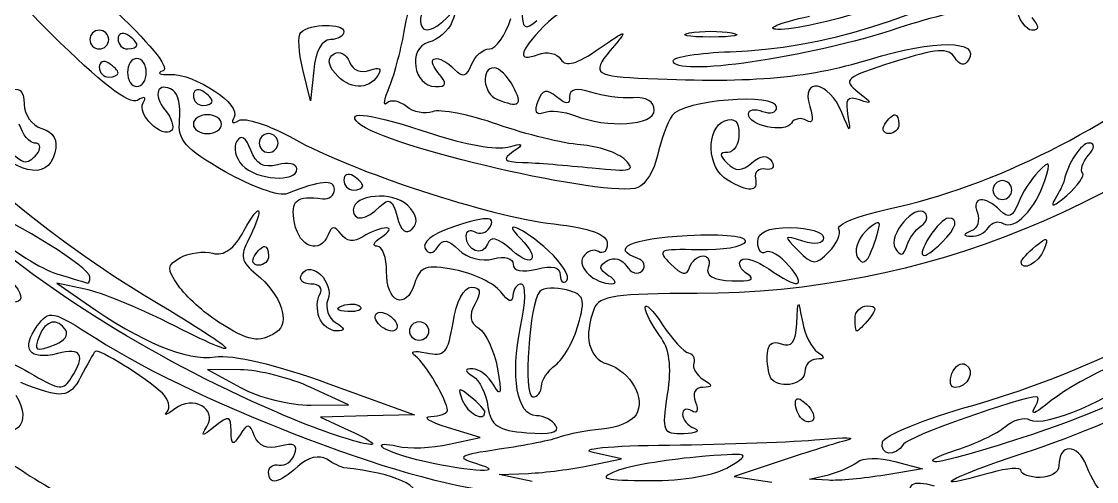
# Model space of a CAD drawing. Header units: millimetres. Extents: x 89 to 151, y 168 to 272.
# Drawn here: x 109.55 to 128.16, y 203.12 to 211.09 of the extents above; entities that cross this region are included whole.
import ezdxf

# ---------------------------------------------------------------- set-up
doc = ezdxf.new("R2010")
doc.units = ezdxf.units.MM
doc.layers.add('Layer_1', color=7, linetype='CONTINUOUS')

msp = doc.modelspace()

# ---------------------------------------------------------------- linework, layer by layer
at = {"layer": 'Layer_1', "color": 7}
for points in [[(121.11294, 210.889901)], [(111.05873, 210.77501)], [(111.54721, 210.683989)], [(111.22155, 210.195518)], [(111.71003, 210.205138)], [(114.97847, 210.190629)], [(118.06002, 209.960906)], [(112.84977, 209.707064)], [(120.50239, 209.552044)], [(113.01259, 209.309626)], [(124.4915, 209.309596)], [(113.98953, 208.983984)], [(109.8375, 208.821148)], [(114.31509, 208.534885)], [(127.91309, 208.466001)], [(115.45483, 208.241712)], [(121.76418, 208.345702)], [(126.6895, 208.169911)], [(116.23097, 207.9055)], [(124.3986, 207.570925)], [(125.12178, 207.550448)], [(126.28417, 207.521244)], [(118.6699, 207.117268)], [(125.47996, 207.262732)], [(113.58245, 207.030123)], [(126.8524, 206.928778)], [(110.73279, 206.663832)], [(115.09872, 206.164416)], [(112.96028, 205.882673)], [(114.70263, 205.963992)], [(115.69916, 205.890382)], [(123.97588, 205.944652)], [(116.26902, 205.727557)], [(110.14897, 205.500361)], [(122.53773, 204.886365)], [(125.65345, 204.993971)], [(118.54849, 204.773352)], [(113.96645, 204.320993)], [(117.57159, 204.323616)], [(123.05323, 204.207941)], [(125.7303, 203.668665)], [(121.80494, 203.381955)]]:
    msp.add_lwpolyline(points, close=True, dxfattribs=at)
for points in [[(114.60708, 210.245784), (114.55278, 209.716616), (114.41847, 210.257462)], [(120.82789, 210.408624), (120.82949, 210.408645)], [(110.65169, 206.453243), (110.16323, 206.554775), (110.65169, 206.214545)], [(119.71168, 206.686593), (119.71158, 206.686598)], [(113.33823, 205.057421), (112.76837, 205.062621), (113.33823, 204.750628)], [(114.55939, 204.443886), (115.21068, 204.449086), (114.55939, 204.750679)], [(114.87086, 204.815918), (116.35043, 204.278479), (115.53632, 204.257129), (114.72221, 204.235779), (115.21068, 204.012115)], [(120.73231, 204.632107), (120.73252, 204.632122)], [(116.94959, 203.767215), (117.49018, 203.887075), (116.9203, 204.059942)], [(119.38297, 203.400415), (119.9325, 203.515645), (119.44403, 203.625375)], [(116.5229, 203.468175), (116.52292, 203.468295)], [(122.70046, 203.481905), (121.88634, 203.211105), (122.53764, 203.108395)], [(124.66401, 203.470665), (125.14278, 203.342075), (124.49149, 203.234025)], [(118.3857, 203.122395), (117.81582, 203.242345), (118.32463, 203.263745)], [(123.51456, 203.143025), (123.18892, 203.160125), (123.51456, 203.240205)]]:
    msp.add_lwpolyline(points, dxfattribs=at)
for points in [[(103.96111, 215.68395), (105.45629, 211.668032), (108.1084, 208.490736), (111.83003, 206.256775)], [(121.81546, 210.564368), (125.06223, 210.675202), (128.56123, 212.724571), (130.45397, 215.623944)], [(124.5379, 207.835576), (128.32176, 208.662963), (132.13261, 211.730392), (133.99592, 215.44852)], [(137.92545, 213.461571), (135.77301, 209.001685), (131.80709, 205.533275), (127.02976, 203.932725)], [(113.96645, 204.320981), (109.42648, 206.303207), (106.2486, 209.213593), (104.19957, 213.265756)], [(110.06559, 210.872581), (109.07436, 211.857995), (108.80143, 212.225602), (108.87201, 212.480154)], [(126.04068, 211.998024), (125.09343, 211.518855), (123.19611, 210.934119), (122.64259, 210.950758)], [(116.18466, 210.978509), (116.23926, 211.314328), (116.34691, 211.589089), (116.42402, 211.589089)], [(119.93228, 211.426844), (119.77834, 211.675918), (119.00061, 211.432244), (118.58937, 211.006014)], [(111.06308, 211.374471), (111.75839, 210.730724), (112.12492, 210.284992), (111.9988, 210.236541)], [(116.47902, 211.263447), (116.38302, 210.896137), (116.58963, 210.83582), (116.89738, 211.141328)], [(116.89738, 211.141328), (117.06173, 211.304461), (117.08212, 211.291488), (117.00012, 211.075958)], [(118.20634, 211.284195), (118.22034, 210.957008), (118.26094, 210.929442), (118.47129, 211.104014)], [(122.64259, 210.950758), (122.40577, 210.957858), (122.65159, 211.061907), (123.18892, 211.181938)], [(126.0774, 211.285844), (125.92068, 211.309424), (125.31622, 211.169919), (124.73413, 210.975823)], [(127.03666, 210.937793), (126.93786, 210.937793), (126.81103, 211.120967), (126.75485, 211.344845)], [(114.38437, 210.898494), (114.5393, 211.053415), (115.12925, 211.063002), (115.12925, 210.910564)], [(117.00012, 211.075958), (116.94382, 210.928067), (116.76108, 210.77131), (116.59396, 210.727608)], [(117.64695, 210.61214), (117.75874, 210.61214), (117.9266, 210.850267), (118.01995, 211.141309)], [(118.58937, 211.006014), (118.15477, 210.555623), (118.11972, 210.374844), (118.49487, 210.518825)], [(127.03566, 211.156301), (127.16704, 210.997999), (127.1675, 210.937793), (127.03666, 210.937793)], [(117.89723, 197.263831), (109.5538, 198.424111), (102.52503, 203.441875), (98.857026, 210.856425)], [(111.55557, 209.721659), (111.42075, 209.638329), (110.91123, 210.031899), (110.06559, 210.872581)], [(110.89591, 210.937831), (110.80631, 210.937831), (110.73309, 210.864561), (110.73309, 210.77501)], [(111.05873, 210.77501), (111.05873, 210.86456), (110.98553, 210.937831), (110.89591, 210.937831)], [(111.38439, 210.856421), (111.29489, 210.911771), (111.22155, 210.879461), (111.22155, 210.784621)], [(111.54721, 210.68399), (111.54721, 210.72348), (111.47401, 210.80107), (111.38439, 210.856421)], [(114.41847, 210.257462), (114.34457, 210.554907), (114.32927, 210.843372), (114.38437, 210.898494)], [(115.12925, 210.910564), (115.12925, 210.835984), (115.02402, 210.774953), (114.89534, 210.774953)], [(115.91857, 209.960878), (116.01037, 210.184756), (116.13013, 210.642691), (116.18466, 210.978509)], [(119.54939, 210.619854), (120.01786, 210.945457), (120.05494, 210.952694), (119.81047, 210.670814)], [(124.73413, 210.975823), (123.17989, 210.457563), (120.82435, 210.11553), (120.82789, 210.408624)], [(121.4793, 210.819331), (121.07631, 210.819331), (120.91146, 210.851081), (121.11294, 210.889901)], [(121.11294, 210.889901), (121.31445, 210.928711), (121.64415, 210.928711), (121.84564, 210.889901)], [(121.84564, 210.889901), (122.04713, 210.851091), (121.88224, 210.819331), (121.4793, 210.819331)], [(110.73309, 210.77501), (110.73309, 210.68546), (110.80629, 210.612188), (110.89591, 210.612188)], [(110.89591, 210.612188), (110.98541, 210.612188), (111.05873, 210.685458), (111.05873, 210.77501)], [(111.22155, 210.784621), (111.22155, 210.689781), (111.29495, 210.612189), (111.38439, 210.612189)], [(111.38439, 210.612189), (111.47399, 210.612189), (111.54721, 210.644509), (111.54721, 210.683989)], [(114.89534, 210.774953), (114.75112, 210.774953), (114.64058, 210.57202), (114.60708, 210.245784)], [(116.59396, 210.727608), (116.22573, 210.631308), (116.33159, 209.96087), (116.71507, 209.96087)], [(118.8851, 210.431765), (118.9696, 210.295089), (119.15953, 210.348875), (119.54939, 210.619854)], [(119.81047, 210.670814), (119.40401, 210.20216), (119.44309, 210.148245), (120.21752, 210.109238)], [(131.77793, 210.659542), (128.92678, 207.914044), (125.14799, 206.37872), (121.24183, 206.37872)], [(124.22724, 210.432047), (125.36339, 210.777142), (126.15618, 210.771664), (125.93897, 210.420237)], [(125.70303, 210.465047), (125.59609, 210.638), (125.3972, 210.623493), (124.65125, 210.388357)], [(111.54721, 210.44937), (111.45761, 210.44937), (111.38439, 210.339467), (111.38439, 210.205138)], [(111.71003, 210.205138), (111.71003, 210.339464), (111.63683, 210.44937), (111.54721, 210.44937)], [(114.97848, 210.190622), (114.84716, 210.348854), (114.84131, 210.453421), (114.95968, 210.526585)], [(114.95968, 210.526585), (115.05428, 210.585015), (115.17373, 210.522885), (115.22529, 210.388541)], [(116.75757, 210.205102), (116.51993, 210.49144), (116.76657, 210.537905), (117.0453, 210.259282)], [(117.33952, 210.340682), (117.39682, 210.489985), (117.53515, 210.61214), (117.64695, 210.61214)], [(118.49487, 210.518825), (118.64443, 210.576215), (118.82003, 210.537035), (118.8851, 210.431765)], [(120.21752, 210.109238), (122.09835, 210.014498), (123.12457, 210.097168), (124.22724, 210.432047)], [(120.82949, 210.408645), (120.8303, 210.475815), (121.27399, 210.545884), (121.81546, 210.564368)], [(125.93897, 210.420237), (125.87157, 210.311187), (125.78834, 210.326997), (125.70303, 210.465047)], [(126.90606, 203.618855), (130.6807, 204.875221), (134.27481, 207.465182), (136.45337, 210.498768)], [(111.05873, 210.367948), (110.96913, 210.423298), (110.89591, 210.390988), (110.89591, 210.296148)], [(110.89591, 210.296148), (110.89591, 210.201308), (110.96911, 210.123718), (111.05873, 210.123718)], [(111.22155, 210.195518), (111.22155, 210.235018), (111.14835, 210.312598), (111.05873, 210.367948)], [(115.22529, 210.388541), (115.28029, 210.245365), (115.42558, 210.18516), (115.57649, 210.243069)], [(115.57649, 210.243069), (115.74691, 210.308469), (115.79415, 210.277459), (115.71623, 210.151379)], [(117.0453, 210.259282), (117.19016, 210.114433), (117.26013, 210.133792), (117.33952, 210.340682)], [(117.72868, 210.286548), (117.49855, 210.286548), (117.53677, 209.839269), (117.77508, 209.743096)], [(118.06005, 209.960906), (117.96425, 210.140008), (117.81507, 210.286548), (117.72868, 210.286548)], [(124.65125, 210.388357), (123.80512, 210.121642), (123.75526, 210.079749), (124.03002, 209.866405)], [(111.05873, 210.123718), (111.14823, 210.123718), (111.22155, 210.156038), (111.22155, 210.195518)], [(111.38439, 210.205138), (111.38439, 210.07081), (111.45759, 209.960906), (111.54721, 209.960906)], [(111.54721, 209.960906), (111.63671, 209.960906), (111.71003, 210.070809), (111.71003, 210.205138)], [(111.9988, 210.236541), (111.88478, 210.192731), (111.9381, 210.163411), (112.11715, 210.171391)], [(112.11715, 210.171391), (112.54734, 210.190561), (113.36425, 209.646087), (113.23035, 209.42944)], [(115.71623, 210.151379), (115.55653, 209.89299), (115.21018, 209.911413), (114.97847, 210.190629)], [(116.71507, 209.96087), (116.91455, 209.96087), (116.92246, 210.0064), (116.75757, 210.205102)], [(123.74719, 209.513125), (123.53203, 210.053773), (123.02667, 210.146966), (123.19555, 209.614854)], [(109.27979, 209.883321), (109.51797, 209.958911), (109.59335, 209.904561), (109.59335, 209.657199)], [(112.17341, 209.894998), (111.90794, 210.059068), (111.81264, 209.822688), (112.03583, 209.553752)], [(112.28704, 209.381297), (112.31214, 209.609704), (112.26094, 209.840869), (112.17341, 209.894998)], [(112.68695, 209.879495), (112.59735, 209.934845), (112.52413, 209.902535), (112.52413, 209.807695)], [(112.84977, 209.707064), (112.84977, 209.746564), (112.77657, 209.824144), (112.68695, 209.879495)], [(115.87327, 209.674527), (115.80637, 209.608137), (115.82687, 209.736997), (115.91857, 209.960878)], [(117.77508, 209.743096), (118.16533, 209.585631), (118.23313, 209.637458), (118.06002, 209.960906)], [(118.81176, 209.782324), (118.63722, 209.927176), (118.56353, 209.909258), (118.48427, 209.702714)], [(119.40332, 209.862274), (119.16111, 209.941994), (119.03698, 209.917214), (119.03698, 209.789124)], [(108.61647, 209.716665), (109.00283, 209.166439), (109.4808, 208.658327), (109.61205, 208.658327)], [(111.65569, 209.678769), (111.71959, 209.782217), (111.68059, 209.798933), (111.55557, 209.721659)], [(112.52413, 209.807695), (112.52413, 209.712855), (112.59733, 209.635264), (112.68695, 209.635264)], [(112.68695, 209.635264), (112.77645, 209.635264), (112.84977, 209.667584), (112.84977, 209.707064)], [(116.21133, 209.615617), (116.09233, 209.714407), (115.94016, 209.740924), (115.87327, 209.674527)], [(118.48427, 209.702714), (118.41727, 209.528007), (118.45277, 209.462724), (118.5874, 209.513204)], [(119.03698, 209.789124), (119.03698, 209.64265), (118.98198, 209.640987), (118.81176, 209.782324)], [(120.13602, 209.768064), (119.93453, 209.753554), (119.60481, 209.795944), (119.40332, 209.862274)], [(120.50236, 209.552034), (120.50236, 209.702688), (120.3637, 209.784458), (120.13602, 209.768064)], [(122.61919, 209.602008), (122.61919, 209.858164), (120.98926, 209.730333), (120.81021, 209.460127)], [(124.05572, 209.729113), (123.84055, 209.803723), (123.79779, 209.743403), (123.854, 209.444575)], [(124.03002, 209.866405), (124.2776, 209.674165), (124.282, 209.650654), (124.05572, 209.729113)], [(109.59335, 209.657199), (109.59335, 209.478095), (109.73236, 209.287434), (109.90226, 209.233509)], [(112.14434, 209.200973), (111.98885, 209.045484), (111.53722, 209.487083), (111.65569, 209.678769)], [(112.03583, 209.553752), (112.1509, 209.415096), (112.19975, 209.256346), (112.14434, 209.200973)], [(115.38179, 209.329753), (115.12935, 209.562591), (115.62212, 209.490234), (116.66535, 209.141275)], [(116.66426, 209.526747), (116.53423, 209.476837), (116.33037, 209.516747), (116.21133, 209.615617)], [(117.79149, 209.304428), (117.30158, 209.476617), (116.79433, 209.576661), (116.66426, 209.526747)], [(118.5874, 209.513204), (118.70037, 209.555554), (118.93931, 209.532224), (119.11841, 209.461364)], [(119.11841, 209.461364), (119.69604, 209.232815), (120.50239, 209.285644), (120.50239, 209.552044)], [(122.13073, 209.486298), (122.13073, 209.562598), (122.24069, 209.582838), (122.37497, 209.531308)], [(122.37497, 209.531308), (122.50929, 209.479768), (122.61919, 209.511578), (122.61919, 209.602008)], [(123.19555, 209.614854), (123.26575, 209.393775), (123.24435, 209.306542), (123.13635, 209.373279)], [(123.854, 209.444575), (123.911, 209.141596), (123.8896, 209.155376), (123.74719, 209.513125)], [(113.07484, 208.487165), (112.37719, 208.888017), (112.24887, 209.033652), (112.28704, 209.381297)], [(112.76837, 209.472448), (112.63403, 209.472448), (112.52413, 209.399178), (112.52413, 209.309626)], [(113.01259, 209.309626), (113.01259, 209.399176), (112.90263, 209.472448), (112.76837, 209.472448)], [(113.23035, 209.42944), (113.16985, 209.3316), (113.20345, 209.307663), (113.30945, 209.37315)], [(113.30945, 209.37315), (113.41075, 209.43578), (113.83785, 209.2949), (114.25848, 209.060064)], [(120.21974, 208.213946), (119.71636, 208.020779), (115.82889, 208.917373), (115.38179, 209.329753)], [(120.81021, 209.460127), (120.72571, 209.332563), (120.61145, 209.020404), (120.55636, 208.76644)], [(121.76424, 208.34571), (121.4156, 208.548771), (121.38809, 209.23976), (121.72354, 209.368476)], [(121.72354, 209.368476), (121.88967, 209.432216), (121.96778, 209.359676), (121.96778, 209.141665)], [(122.87452, 209.327539), (122.76469, 209.149903), (122.13073, 209.285239), (122.13073, 209.486298)], [(123.13635, 209.373279), (123.04345, 209.430719), (122.92557, 209.410149), (122.87452, 209.327539)], [(124.49149, 209.309596), (124.54689, 209.399146), (124.62443, 209.472418), (124.66392, 209.472418)], [(124.66392, 209.472418), (124.70342, 209.472418), (124.73572, 209.399148), (124.73572, 209.309596)], [(110.12751, 208.815484), (109.99425, 208.305919), (109.46046, 208.439479), (108.74595, 209.16116)], [(109.77667, 208.983972), (109.68787, 208.983972), (109.56871, 209.130511), (109.51186, 209.309614)], [(109.90226, 209.233509), (110.11266, 209.166739), (110.1845, 209.033413), (110.12751, 208.815484)], [(112.52413, 209.309626), (112.52413, 209.220076), (112.63408, 209.146804), (112.76837, 209.146804)], [(112.76837, 209.146804), (112.90269, 209.146804), (113.01259, 209.220074), (113.01259, 209.309626)], [(113.51787, 208.861676), (113.43477, 209.086085), (113.35197, 209.138084), (113.27522, 209.013903)], [(113.8267, 209.146804), (113.7371, 209.146804), (113.66388, 209.073534), (113.66388, 208.983984)], [(113.98953, 208.983984), (113.98953, 209.073534), (113.91633, 209.146804), (113.8267, 209.146804)], [(116.66535, 209.141275), (117.19668, 208.963546), (117.78283, 208.860243), (117.96792, 208.911712)], [(119.22598, 208.952824), (118.92691, 208.974014), (118.28139, 209.132241), (117.79149, 209.304428)], [(121.96778, 209.141665), (121.96778, 208.965372), (121.87988, 208.821133), (121.77239, 208.821133)], [(124.5633, 209.146775), (124.4684, 209.146775), (124.43615, 209.220045), (124.4915, 209.309596)], [(124.73572, 209.309596), (124.73572, 209.220046), (124.65822, 209.146775), (124.5633, 209.146775)], [(109.83757, 208.821151), (109.89297, 208.910701), (109.86547, 208.983972), (109.77667, 208.983972)], [(113.27522, 209.013903), (113.21102, 208.910167), (113.25362, 208.723629), (113.36972, 208.599365)], [(113.66388, 208.983984), (113.66388, 208.894434), (113.73708, 208.821162), (113.8267, 208.821162)], [(113.8267, 208.821162), (113.9162, 208.821162), (113.98953, 208.894432), (113.98953, 208.983984)], [(114.25848, 209.060064), (115.29539, 208.481162), (117.62741, 207.715943), (118.76061, 207.582759)], [(117.96792, 208.911712), (118.2379, 208.986792), (118.25615, 208.971482), (118.06012, 208.834302)], [(119.9979, 208.691899), (119.87246, 208.814214), (119.52505, 208.93163), (119.22598, 208.952824)], [(126.01641, 204.441485), (128.84159, 205.246498), (131.89892, 207.054768), (133.9, 209.104255)], [(128.02945, 208.984017), (127.89053, 208.984017), (127.65784, 208.633911), (127.5966, 208.332732)], [(128.01345, 208.76551), (128.12747, 208.902889), (128.13337, 208.984017), (128.02945, 208.984017)], [(109.61205, 208.658327), (109.68065, 208.658327), (109.78216, 208.731597), (109.8375, 208.821148)], [(113.97951, 208.608596), (113.73965, 208.545866), (113.60799, 208.617996), (113.51787, 208.861676)], [(118.06012, 208.834302), (117.86075, 208.694719), (117.89067, 208.660742), (118.22294, 208.649341)], [(120.55636, 208.76644), (120.50126, 208.512477), (120.34981, 208.263853), (120.21974, 208.213946)], [(121.77239, 208.821133), (121.6244, 208.821133), (121.62273, 208.775423), (121.76539, 208.632648)], [(122.19052, 208.640548), (122.35566, 208.777606), (122.45979, 208.784141), (122.53516, 208.662168)], [(127.91307, 208.466005), (127.86847, 208.510555), (127.91367, 208.64533), (128.01345, 208.76551)], [(113.36972, 208.599365), (113.61143, 208.340606), (114.31509, 208.292617), (114.31509, 208.534885)], [(114.31509, 208.534896), (114.31509, 208.623696), (114.16408, 208.65687), (113.97951, 208.608596)], [(118.22294, 208.649341), (118.44682, 208.641641), (118.98911, 208.598051), (119.42802, 208.552441)], [(119.42802, 208.552441), (120.10452, 208.482141), (120.19131, 208.503381), (119.9979, 208.691899)], [(121.76539, 208.632648), (121.90816, 208.489882), (122.01128, 208.4918), (122.19052, 208.640548)], [(122.53516, 208.662168), (122.59456, 208.566038), (122.54566, 208.507539), (122.42756, 208.53215)], [(127.25941, 208.3327), (127.3678, 208.674307), (127.35381, 208.694215), (127.14972, 208.487927)], [(114.15248, 208.107517), (114.01815, 208.052957), (113.53322, 208.223797), (113.07484, 208.487165)], [(115.29201, 208.414142), (115.20241, 208.469492), (115.12919, 208.437182), (115.12919, 208.342342)], [(115.45483, 208.241711), (115.45483, 208.281211), (115.38163, 208.358791), (115.29201, 208.414142)], [(122.42756, 208.53215), (122.30895, 208.55675), (122.23026, 208.48531), (122.25265, 208.373362)], [(127.14972, 208.487927), (127.021, 208.357779), (126.86234, 208.110816), (126.79726, 207.939126)], [(127.63945, 208.073929), (127.83449, 208.245021), (127.95763, 208.421453), (127.91309, 208.466001)], [(114.96658, 208.181627), (114.96658, 208.359405), (114.7166, 208.336649), (114.15248, 208.107517)], [(115.12919, 208.342342), (115.12919, 208.247502), (115.20239, 208.169912), (115.29201, 208.169912)], [(115.29201, 208.169912), (115.38151, 208.169912), (115.45483, 208.202232), (115.45483, 208.241712)], [(122.25265, 208.373362), (122.30135, 208.129772), (122.14964, 208.12118), (121.76418, 208.345702)], [(126.52668, 208.332732), (126.43718, 208.332732), (126.36386, 208.259462), (126.36386, 208.169911)], [(126.6895, 208.169911), (126.6895, 208.259461), (126.6163, 208.332732), (126.52668, 208.332732)], [(126.53922, 207.592279), (126.74025, 207.468035), (127.10351, 207.841504), (127.25941, 208.3327)], [(127.5966, 208.332732), (127.5876, 208.287962), (127.5137, 208.141417), (127.43243, 208.007089)], [(114.27545, 207.5999), (114.20075, 207.990518), (114.30335, 208.07879), (114.76306, 208.019107)], [(114.76306, 208.019107), (114.87499, 208.004567), (114.96658, 208.077707), (114.96658, 208.181627)], [(116.23097, 207.905506), (115.98189, 208.154586), (115.29205, 208.095617), (115.29205, 207.825246)], [(115.75328, 207.882126), (115.91236, 208.041203), (115.97431, 208.005189), (116.05188, 207.708545)], [(126.48886, 207.817008), (126.22462, 208.081256), (125.98513, 208.05483), (126.09315, 207.773338)], [(126.36386, 208.169911), (126.36386, 208.080361), (126.43706, 208.007089), (126.52668, 208.007089)], [(126.52668, 208.007089), (126.61628, 208.007089), (126.6895, 208.080359), (126.6895, 208.169911)], [(127.43243, 208.007089), (127.34343, 207.85986), (127.42543, 207.886414), (127.63945, 208.073929)], [(110.7328, 206.663827), (110.73241, 206.827659), (109.47085, 207.615739), (108.86065, 207.833332)], [(113.39984, 207.462379), (113.5379, 207.717174), (113.6538, 207.865874), (113.65739, 207.792823)], [(115.29205, 207.825246), (115.29205, 207.619724), (115.51885, 207.647696), (115.75328, 207.882126)], [(116.31287, 207.497359), (116.42178, 207.606304), (116.39457, 207.741856), (116.23097, 207.9055)], [(123.69346, 207.492672), (123.64606, 207.569352), (124.02607, 207.723659), (124.5379, 207.835576)], [(125.18653, 207.773355), (125.01296, 207.946918), (124.53834, 207.380605), (124.67374, 207.161513)], [(126.79726, 207.939126), (126.70696, 207.701203), (126.63372, 207.672161), (126.48886, 207.817008)], [(113.65739, 207.792823), (113.66139, 207.719783), (113.58089, 207.504873), (113.47942, 207.31527)], [(116.05188, 207.708545), (116.11718, 207.458564), (116.20394, 207.388421), (116.31287, 207.497359)], [(117.65136, 207.515917), (117.78303, 207.72897), (117.58316, 207.725233), (116.94479, 207.502717)], [(118.66989, 207.117238), (118.24045, 207.515447), (117.81561, 207.697876), (118.19031, 207.323178)], [(124.3986, 207.570925), (124.4056, 207.644485), (124.29547, 207.590095), (124.15542, 207.450053)], [(125.12173, 207.550445), (125.21763, 207.612745), (125.24678, 207.713049), (125.18653, 207.773355)], [(125.58891, 207.681414), (125.52091, 207.681414), (125.37375, 207.534874), (125.26189, 207.355772)], [(125.48, 207.262731), (125.73667, 207.519394), (125.77882, 207.681414), (125.58891, 207.681414)], [(126.09315, 207.773338), (126.14245, 207.644791), (126.09615, 207.504041), (125.98845, 207.46055)], [(126.28412, 207.521249), (126.34042, 207.612259), (126.45517, 207.644221), (126.53922, 207.592279)], [(112.8596, 207.074741), (113.05477, 207.023701), (113.23042, 207.149741), (113.39984, 207.462379)], [(114.85921, 207.396373), (114.71768, 207.047549), (114.357, 207.173295), (114.27545, 207.5999)], [(115.08061, 207.405073), (114.97367, 207.555254), (114.92284, 207.55328), (114.85921, 207.396373)], [(115.8621, 207.513616), (115.7725, 207.513616), (115.59131, 207.445336), (115.45935, 207.361883)], [(115.7807, 207.355782), (115.91504, 207.442592), (115.95167, 207.513616), (115.8621, 207.513616)], [(116.94479, 207.502717), (116.66288, 207.404437), (116.47794, 207.250079), (116.53379, 207.15969)], [(117.24594, 207.374967), (117.24594, 207.464517), (117.31414, 207.495629), (117.39752, 207.444117)], [(117.39752, 207.444117), (117.48082, 207.392587), (117.59511, 207.424907), (117.65136, 207.515917)], [(118.76061, 207.582759), (119.40277, 207.507289), (119.68836, 207.402479), (119.68836, 207.242296)], [(122.29346, 207.264718), (122.29346, 207.446274), (122.45574, 207.518559), (122.86333, 207.518559)], [(122.86333, 207.518559), (123.17676, 207.518559), (123.43321, 207.440359), (123.43321, 207.344767)], [(123.52501, 207.098638), (123.66505, 207.238675), (123.74085, 207.41599), (123.69346, 207.492672)], [(124.26386, 207.122343), (124.33166, 207.295503), (124.39231, 207.497364), (124.3986, 207.570925)], [(124.87136, 207.200973), (124.91326, 207.330885), (125.02586, 207.488153), (125.12178, 207.550448)], [(125.98845, 207.46055), (125.83859, 207.39959), (125.83849, 207.37853), (125.98799, 207.36862)], [(125.98799, 207.36862), (126.09466, 207.36152), (126.22794, 207.43022), (126.28417, 207.521244)], [(109.02347, 207.436333), (109.38168, 207.122183), (109.89457, 206.798986), (110.16323, 206.718116)], [(113.47942, 207.31527), (113.32742, 207.031269), (113.35031, 206.925585), (113.60945, 206.715395)], [(115.45935, 207.361883), (115.30144, 207.262023), (115.17196, 207.276793), (115.08061, 207.405073)], [(115.7056, 207.195453), (115.6126, 207.196753), (115.6463, 207.268973), (115.7807, 207.355782)], [(116.75418, 207.18759), (116.84198, 207.329708), (116.93727, 207.315534), (117.11957, 207.13323)], [(117.61531, 207.232618), (117.53601, 207.006096), (117.24594, 207.117913), (117.24594, 207.374967)], [(118.03626, 207.12698), (117.78361, 207.351245), (117.66702, 207.380502), (117.61531, 207.232618)], [(118.19031, 207.323178), (118.53487, 206.97861), (118.39874, 206.805225), (118.03626, 207.12698)], [(120.21748, 206.984546), (119.72568, 207.160186), (120.09519, 207.332141), (121.07266, 207.382551)], [(121.07266, 207.382551), (121.73025, 207.416471), (122.11019, 207.375451), (122.07543, 207.274328)], [(122.07543, 207.274328), (122.04473, 207.184778), (121.68181, 207.120925), (121.2691, 207.132436)], [(123.07445, 207.284847), (122.73653, 207.392099), (122.73179, 207.382617), (122.99305, 207.121368)], [(123.43321, 207.344767), (123.43321, 207.239719), (123.29129, 207.216022), (123.07445, 207.284847)], [(124.15542, 207.450053), (124.01539, 207.310015), (123.95476, 207.108154), (124.0207, 207.001471)], [(125.26189, 207.355772), (125.02542, 206.977111), (125.1438, 206.926591), (125.47996, 207.262732)], [(127.10036, 207.196037), (127.30769, 207.368104), (127.33151, 207.358031), (127.24576, 207.134567)], [(112.3005, 206.999311), (112.44895, 207.082391), (112.70055, 207.116339), (112.8596, 207.074741)], [(113.58247, 207.030123), (113.63787, 207.119673), (113.71541, 207.192944), (113.75489, 207.192944)], [(113.75489, 207.192944), (113.79439, 207.192944), (113.82669, 207.119674), (113.82669, 207.030123)], [(115.86842, 206.761096), (115.87242, 206.998622), (115.79862, 207.194082), (115.7056, 207.195453)], [(116.53379, 207.15969), (116.59909, 207.053973), (116.67775, 207.06393), (116.75418, 207.18759)], [(117.11957, 207.13323), (117.2625, 206.990301), (117.51202, 206.924781), (117.71311, 206.977369)], [(118.98845, 206.601667), (119.05125, 206.664517), (118.90805, 206.896539), (118.6699, 207.117268)], [(119.53679, 207.104547), (119.45349, 207.156077), (119.33414, 207.115567), (119.2717, 207.014547)], [(119.68836, 207.242296), (119.68836, 207.115007), (119.62016, 207.053026), (119.53679, 207.104547)], [(121.2691, 207.132436), (120.57744, 207.151726), (120.53934, 207.132721), (120.78241, 206.889658)], [(122.42724, 207.093556), (122.35364, 207.048076), (122.29346, 207.125116), (122.29346, 207.264718)], [(122.8327, 206.858934), (122.68327, 207.033449), (122.50081, 207.13903), (122.42724, 207.093556)], [(122.99305, 207.121368), (123.24461, 206.869815), (123.29408, 206.867701), (123.52501, 207.098638)], [(124.0207, 207.001471), (124.1038, 206.867161), (124.17849, 206.904341), (124.26386, 207.122343)], [(124.67374, 207.161513), (124.76424, 207.015089), (124.81479, 207.025182), (124.87136, 207.200973)], [(126.8524, 206.928775), (126.8524, 206.962585), (126.96393, 207.082853), (127.10036, 207.196037)], [(127.24576, 207.134567), (127.15826, 206.906334), (126.8524, 206.746365), (126.8524, 206.928778)], [(112.2657, 206.512531), (112.0577, 206.809489), (112.06171, 206.8657), (112.3005, 206.999311)], [(113.65425, 206.867302), (113.55935, 206.867302), (113.5271, 206.940572), (113.58245, 207.030123)], [(113.82669, 207.030123), (113.82669, 206.940573), (113.74909, 206.867302), (113.65425, 206.867302)], [(114.40144, 206.712391), (114.56104, 206.970648), (114.9673, 206.570596), (114.85161, 206.269095)], [(117.71311, 206.977369), (117.91675, 207.030629), (118.06005, 206.991729), (118.06005, 206.883189)], [(119.2717, 207.014547), (119.15847, 206.831237), (119.46137, 206.546618), (119.76978, 206.546618)], [(119.71158, 206.686598), (119.54165, 206.79427), (119.53646, 206.85487), (119.68918, 206.949196)], [(119.68918, 206.949196), (119.79953, 207.017396), (119.94784, 206.974336), (120.02335, 206.852156)], [(120.29008, 206.772166), (120.36208, 206.848986), (120.32948, 206.944567), (120.21748, 206.984546)], [(121.11347, 206.828028), (121.15047, 206.939164), (121.25583, 207.0301), (121.3475, 207.0301)], [(121.3475, 207.0301), (121.4392, 207.0301), (121.47858, 206.93737), (121.4351, 206.824042)], [(122.11555, 206.713766), (121.9947, 206.788466), (121.9439, 206.897664), (122.0027, 206.956443)], [(122.0027, 206.956443), (122.0615, 207.015223), (122.27716, 206.945943), (122.48198, 206.802474)], [(109.09977, 206.831485), (109.7098, 206.36121), (109.67475, 206.052346), (109.04397, 206.339742)], [(110.16323, 206.718116), (110.43188, 206.637246), (110.67001, 206.564473), (110.69239, 206.556396)], [(113.60945, 206.715395), (114.04407, 206.362836), (114.21306, 205.866509), (113.95436, 205.702362)], [(114.55936, 206.541663), (114.41447, 206.541663), (114.3434, 206.618483), (114.40144, 206.712391)], [(116.35243, 206.547872), (116.20213, 206.074293), (115.86045, 206.224812), (115.86842, 206.761096)], [(117.05016, 206.787568), (116.54245, 206.882818), (116.44849, 206.850538), (116.35243, 206.547872)], [(117.84331, 206.406061), (117.72981, 206.555352), (117.37285, 206.727031), (117.05016, 206.787568)], [(118.06005, 206.883189), (118.06005, 206.76725), (118.21188, 206.736385), (118.4671, 206.800439)], [(118.4671, 206.800439), (118.74189, 206.869399), (118.87416, 206.835149), (118.87416, 206.694997)], [(120.02335, 206.852156), (120.09805, 206.731337), (120.21806, 206.695346), (120.29008, 206.772166)], [(120.78241, 206.889658), (120.9758, 206.696259), (121.06407, 206.679826), (121.11347, 206.828028)], [(121.4351, 206.824042), (121.383, 206.688252), (121.523, 206.611159), (121.84566, 206.597972)], [(121.84566, 206.597972), (122.16839, 206.584782), (122.26039, 206.624252), (122.11555, 206.713766)], [(122.48198, 206.802474), (122.98997, 206.446671), (123.16197, 206.474363), (122.8327, 206.858934)], [(110.69239, 206.556396), (110.71479, 206.548296), (110.73289, 206.596666), (110.73279, 206.663832)], [(114.71737, 206.371045), (114.77537, 206.464885), (114.70427, 206.541663), (114.55936, 206.541663)], [(118.20317, 206.541677), (118.12447, 206.541677), (118.05776, 206.450097), (118.05491, 206.338151)], [(118.18797, 205.799364), (118.27657, 206.214411), (118.28327, 206.541677), (118.20317, 206.541677)], [(118.87416, 206.694997), (118.87416, 206.580817), (118.92556, 206.538811), (118.98845, 206.601667)], [(119.76978, 206.546618), (119.85938, 206.546618), (119.83318, 206.609598), (119.71168, 206.686593)], [(112.07874, 205.87684), (111.56252, 206.138022), (110.92034, 206.397404), (110.65169, 206.453243)], [(112.96025, 205.882673), (112.70758, 206.044446), (112.39503, 206.327883), (112.2657, 206.512531)], [(114.70267, 205.963992), (114.65277, 206.094036), (114.65937, 206.277205), (114.71737, 206.371045)], [(117.01867, 205.878374), (117.07527, 206.23168), (117.20801, 206.487408), (117.33504, 206.487408)], [(117.33504, 206.487408), (117.49452, 206.487408), (117.51187, 206.408678), (117.39894, 206.197595)], [(118.05491, 206.338151), (118.05091, 206.209), (117.97431, 206.233825), (117.84331, 206.406061)], [(118.52031, 206.414182), (118.33987, 206.231298), (118.22997, 204.587776), (118.39815, 204.587776)], [(118.98345, 206.439992), (118.7921, 206.490022), (118.58369, 206.478422), (118.52031, 206.414182)], [(119.18475, 205.834745), (119.31347, 206.286241), (119.28893, 206.360119), (118.98345, 206.439992)], [(121.24183, 206.37872), (119.85866, 206.37872), (119.54273, 206.33302), (119.46143, 206.121172)], [(110.65169, 206.214545), (111.63989, 205.526224), (112.40483, 205.208575), (112.89939, 205.281161)], [(111.83003, 206.256775), (113.40949, 205.308676), (113.51239, 205.151507), (112.07874, 205.87684)], [(114.85161, 206.269095), (114.79911, 206.132276), (114.85861, 205.955582), (114.9834, 205.876439)], [(115.19712, 206.066046), (115.00744, 206.073946), (114.96885, 206.112446), (115.09872, 206.164416)], [(115.09873, 206.164416), (115.2163, 206.211456), (115.35671, 206.205666), (115.41081, 206.151556)], [(117.39894, 206.197595), (117.28938, 205.992859), (117.30844, 205.869383), (117.46404, 205.776974)], [(120.3458, 206.134659), (120.3428, 206.224209), (120.47852, 206.089939), (120.64577, 205.836279)], [(122.96687, 205.854832), (122.98887, 206.294239), (122.98957, 206.294498), (123.06477, 205.890432)], [(123.97589, 205.944652), (123.97589, 206.064054), (124.07249, 206.161746), (124.1904, 206.161746)], [(124.1904, 206.161746), (124.35069, 206.161746), (124.35938, 206.106886), (124.2248, 205.944652)], [(109.82182, 205.815275), (110.02959, 206.09942), (110.07847, 206.089153), (110.8379, 205.601828)], [(115.41081, 206.151556), (115.46491, 206.097446), (115.36881, 206.058976), (115.19712, 206.066046)], [(115.69915, 205.890382), (115.64375, 205.979932), (115.67175, 206.053202), (115.76135, 206.053202)], [(115.76135, 206.053202), (115.85085, 206.053202), (115.96945, 205.979932), (116.0248, 205.890382)], [(119.46143, 206.121172), (119.27485, 205.634949), (119.36303, 205.260796), (119.68842, 205.157506)], [(120.59336, 205.649754), (120.45946, 205.8269), (120.34806, 206.045107), (120.3458, 206.134659)], [(110.17297, 205.337567), (109.68287, 205.214556), (109.53232, 205.419367), (109.82182, 205.815275)], [(110.3155, 205.744591), (110.17891, 205.965597), (109.96495, 205.919331), (109.8601, 205.646121)], [(113.95436, 205.702362), (113.65966, 205.515375), (113.48426, 205.547193), (112.96028, 205.882673)], [(115.002, 205.73005), (114.88719, 205.72875), (114.75253, 205.833957), (114.70263, 205.963992)], [(114.9834, 205.876439), (115.15334, 205.768832), (115.15803, 205.731915), (115.002, 205.73005)], [(115.9626, 205.72756), (115.873, 205.72756), (115.7545, 205.80083), (115.69916, 205.890382)], [(116.0248, 205.890382), (116.0802, 205.800832), (116.0522, 205.72756), (115.9626, 205.72756)], [(116.26902, 205.727557), (116.26902, 205.817107), (116.34222, 205.890379), (116.43184, 205.890379)], [(116.43184, 205.890379), (116.52134, 205.890379), (116.59466, 205.817109), (116.59466, 205.727557)], [(116.55445, 205.349761), (116.87261, 205.280011), (116.93421, 205.35016), (117.01867, 205.878374)], [(118.46067, 204.262181), (118.1261, 204.262181), (118.00532, 204.943007), (118.18797, 205.799364)], [(118.79333, 205.139705), (118.928, 205.239125), (119.10414, 205.551898), (119.18475, 205.834745)], [(120.64577, 205.836279), (120.81302, 205.582618), (121.01402, 205.36281), (121.09246, 205.347815)], [(122.70047, 205.505906), (122.87807, 205.437756), (122.95075, 205.532966), (122.96687, 205.854832)], [(123.06477, 205.890432), (123.10637, 205.666552), (123.22462, 205.429548), (123.32753, 205.363756)], [(124.01028, 205.727557), (123.99138, 205.727557), (123.97588, 205.825247), (123.97588, 205.944652)], [(124.2248, 205.944652), (124.1257, 205.825249), (124.02917, 205.727557), (124.01028, 205.727557)], [(109.8601, 205.646121), (109.7554, 205.373206), (109.7823, 205.359642), (110.14897, 205.500361)], [(110.14897, 205.500359), (110.29011, 205.554519), (110.36504, 205.664422), (110.3155, 205.744591)], [(110.8379, 205.601828), (112.67553, 204.422624), (116.55731, 202.961475), (117.85629, 202.960015)], [(116.43184, 205.564736), (116.34224, 205.564736), (116.26902, 205.638006), (116.26902, 205.727557)], [(116.59466, 205.727557), (116.59466, 205.638007), (116.52146, 205.564736), (116.43184, 205.564736)], [(117.46404, 205.776974), (117.58515, 205.705034), (117.73091, 205.389722), (117.78797, 205.076291)], [(120.73252, 204.632122), (120.80702, 205.129145), (120.76732, 205.419603), (120.59336, 205.649754)], [(110.41162, 204.914992), (110.66455, 205.315071), (110.5924, 205.442838), (110.17297, 205.337567)], [(111.98727, 204.649973), (111.69927, 204.923958), (110.87495, 205.43649), (110.82249, 205.374184)], [(122.45624, 205.2837), (122.45624, 205.497629), (122.53514, 205.569369), (122.70047, 205.505906)], [(129.11904, 205.328504), (128.96019, 205.426664), (127.73925, 204.843763), (127.27217, 204.44677)], [(109.16656, 205.002752), (109.25446, 205.231825), (109.31761, 205.227887), (109.76154, 204.965662)], [(110.82249, 205.374184), (110.79759, 205.344634), (110.68779, 205.148708), (110.57845, 204.938778)], [(112.89939, 205.281161), (113.20475, 205.325981), (113.95242, 205.149538), (114.87086, 204.815918)], [(116.36676, 205.293941), (116.26101, 205.374361), (116.33786, 205.397231), (116.55445, 205.349761)], [(116.9203, 204.354299), (116.9203, 204.524035), (116.5479, 205.156186), (116.36676, 205.293941)], [(121.09246, 205.347815), (121.17096, 205.332815), (121.21291, 205.253995), (121.18576, 205.172652)], [(122.53764, 204.886364), (122.49294, 204.931134), (122.45624, 205.109941), (122.45624, 205.2837)], [(123.31113, 205.241637), (123.19921, 205.240337), (123.10759, 205.141457), (123.10759, 205.022049)], [(123.32753, 205.363756), (123.46362, 205.276746), (123.45914, 205.243448), (123.31113, 205.241637)], [(114.55939, 204.750679), (114.20118, 204.916498), (113.65167, 205.054533), (113.33823, 205.057421)], [(117.36001, 205.073798), (117.21128, 205.071998), (117.21222, 205.041038), (117.36401, 204.944607)], [(117.72357, 204.791353), (117.63107, 204.948069), (117.4675, 205.075169), (117.36001, 205.073798)], [(117.78797, 205.076291), (117.86697, 204.642631), (117.85147, 204.574525), (117.72357, 204.791353)], [(118.54852, 204.773357), (118.54852, 204.875427), (118.65874, 205.040282), (118.79333, 205.139705)], [(119.68842, 205.157506), (120.09474, 205.028551), (120.35979, 204.55827), (120.18529, 204.275926)], [(121.18576, 205.172652), (121.15856, 205.091312), (121.23196, 204.964208), (121.34858, 204.890209)], [(125.65341, 204.993971), (125.70471, 205.127784), (125.81356, 205.195991), (125.89518, 205.145541)], [(125.89518, 205.145541), (126.06591, 205.040021), (125.92888, 204.750675), (125.70815, 204.750675)], [(110.57845, 204.938778), (110.38288, 204.563333), (110.23844, 204.549243), (109.53658, 204.837141)], [(109.76154, 204.965662), (110.19552, 204.709296), (110.27753, 204.702905), (110.41162, 204.914992)], [(117.36401, 204.944607), (117.47371, 204.874917), (117.5905, 204.637923), (117.62356, 204.417932)], [(121.34858, 204.890209), (121.5204, 204.781225), (121.51873, 204.755191), (121.33958, 204.753172)], [(123.10759, 205.022049), (123.10759, 204.813497), (122.70617, 204.717918), (122.53773, 204.886365)], [(125.70815, 204.750675), (125.62665, 204.750675), (125.602, 204.860157), (125.65345, 204.993971)], [(126.99736, 204.191845), (127.23877, 204.04264), (128.52435, 204.590402), (128.84333, 204.978388)], [(113.33823, 204.750628), (113.65167, 204.579032), (114.20118, 204.440998), (114.55939, 204.443886)], [(117.32362, 204.590875), (117.11629, 204.762942), (117.09248, 204.752868), (117.17823, 204.529405)], [(118.39815, 204.587776), (118.48085, 204.587776), (118.54849, 204.671276), (118.54849, 204.773352)], [(121.33958, 204.753172), (121.20716, 204.751772), (121.15748, 204.649436), (121.21558, 204.49799)], [(109.45108, 204.615446), (109.76388, 204.114566), (109.43558, 203.807715), (108.86512, 204.067674)], [(112.06867, 204.327588), (112.13147, 204.402458), (112.09487, 204.547534), (111.98727, 204.649973)], [(112.75802, 204.076805), (112.94463, 204.386677), (112.52, 204.619289), (112.204, 204.380298)], [(117.17823, 204.529405), (117.26573, 204.301172), (117.57159, 204.141203), (117.57159, 204.323616)], [(117.57159, 204.323613), (117.57159, 204.357423), (117.46006, 204.47769), (117.32362, 204.590875)], [(121.01284, 203.949411), (120.6508, 203.937311), (120.63418, 203.977771), (120.73231, 204.632107)], [(121.21558, 204.49799), (121.27118, 204.353091), (121.24398, 204.287736), (121.15158, 204.344778)], [(122.94472, 204.484737), (122.94472, 204.586767), (123.02052, 204.577147), (123.13739, 204.460317)], [(123.05323, 204.207941), (122.99353, 204.267641), (122.94472, 204.392201), (122.94472, 204.484737)], [(127.12335, 204.587856), (126.84275, 204.587856), (124.89308, 203.896705), (124.81437, 203.769325)], [(127.07825, 204.38433), (127.14375, 204.496266), (127.16405, 204.587856), (127.12335, 204.587856)], [(112.204, 204.380298), (112.06668, 204.276431), (112.00577, 204.252708), (112.06867, 204.327588)], [(115.21068, 204.012115), (116.26265, 203.530425), (115.13718, 203.809815), (113.96645, 204.320993)], [(116.63537, 204.247493), (116.79208, 204.255593), (116.9203, 204.303623), (116.9203, 204.354299)], [(117.62356, 204.417932), (117.67346, 204.086531), (117.78855, 204.009115), (118.29525, 203.966435)], [(121.15158, 204.344778), (121.06298, 204.399498), (120.99063, 204.372768), (120.99063, 204.285388)], [(123.13739, 204.460317), (123.24341, 204.354351), (123.29221, 204.229789), (123.2459, 204.183521)], [(124.45074, 203.808925), (124.47314, 203.917845), (125.17768, 204.202496), (126.01641, 204.441485)], [(127.27217, 204.44677), (127.10006, 204.300489), (127.0128, 204.27239), (127.07825, 204.38433)], [(107.18954, 204.151226), (108.11031, 203.442715), (110.38789, 201.980265), (110.56291, 201.985165)], [(113.17796, 203.997085), (113.17496, 204.262909), (113.14016, 204.273338), (112.89999, 204.078505)], [(113.58428, 203.909185), (113.49708, 204.136473), (113.4633, 204.139511), (113.33203, 203.931885)], [(116.9203, 204.059942), (116.60687, 204.155022), (116.47865, 204.239417), (116.63537, 204.247493)], [(118.79949, 204.088559), (118.74049, 204.184059), (118.58801, 204.262181), (118.46067, 204.262181)], [(120.18529, 204.275926), (120.11299, 204.158886), (119.84331, 204.046384), (119.58607, 204.025924)], [(120.99063, 204.285388), (120.99063, 204.198018), (121.08223, 204.089571), (121.19415, 204.044401)], [(123.2459, 204.183521), (123.1996, 204.137261), (123.11293, 204.148241), (123.05323, 204.207941)], [(126.57803, 204.072705), (126.72109, 204.192357), (126.90979, 204.245967), (126.99736, 204.191845)], [(112.89999, 204.078505), (112.67018, 203.892105), (112.64664, 203.891815), (112.75802, 204.076805)], [(113.33203, 203.931885), (113.20698, 203.734195), (113.18002, 203.745625), (113.17796, 203.997085)], [(118.29525, 203.966435), (118.69754, 203.932535), (118.87009, 203.974335), (118.79949, 204.088559)], [(119.58607, 204.025924), (119.32883, 204.005464), (119.00846, 203.945774), (118.87414, 203.893305)], [(121.19415, 204.044401), (121.30607, 203.999241), (121.22445, 203.956491), (121.01284, 203.949411)], [(127.02976, 203.932725), (126.23413, 203.666165), (125.48406, 203.455755), (125.36294, 203.465145)], [(125.73035, 203.668705), (126.05353, 203.771265), (126.43499, 203.953055), (126.57803, 204.072705)], [(114.02189, 203.734915), (113.80271, 203.677615), (113.64978, 203.738915), (113.58428, 203.909185)], [(114.27596, 203.594805), (114.33556, 203.758785), (114.26416, 203.798215), (114.02189, 203.734915)], [(115.79022, 203.720215), (115.74012, 203.776015), (115.85882, 203.782515), (116.05407, 203.734515)], [(116.05407, 203.734515), (116.24929, 203.686515), (116.65227, 203.701215), (116.94959, 203.767215)], [(118.87414, 203.893305), (118.73981, 203.840805), (118.26356, 203.744715), (117.81581, 203.679735)], [(119.44403, 203.625375), (119.16241, 203.688675), (119.72158, 203.743265), (120.76458, 203.754365)], [(120.76458, 203.754365), (121.75954, 203.764965), (122.93185, 203.807965), (123.36972, 203.849965)], [(123.8402, 203.839465), (123.6611, 203.791765), (123.14822, 203.630845), (122.70046, 203.481905)], [(123.36972, 203.849965), (123.80759, 203.891965), (124.0193, 203.887265), (123.8402, 203.839465)], [(124.81437, 203.769325), (124.67472, 203.543375), (124.40226, 203.573075), (124.45074, 203.808925)], [(127.98241, 203.392235), (127.83286, 203.785565), (127.50368, 203.785335), (127.50368, 203.391905)], [(108.892596, 203.518845), (109.025986, 203.570045), (109.329976, 203.474345), (109.568116, 203.306155)], [(114.00993, 203.407295), (114.1107, 203.384895), (114.23039, 203.469295), (114.27596, 203.594805)], [(114.83412, 203.507185), (114.70261, 203.590585), (114.5097, 203.542585), (114.33284, 203.382575)], [(116.52292, 203.468295), (116.17002, 203.550995), (115.8403, 203.664365), (115.79022, 203.720215)], [(117.81581, 203.679735), (117.11828, 203.578505), (117.05999, 203.544115), (117.40875, 203.439575)], [(121.80494, 203.381955), (122.19142, 203.617455), (122.16206, 203.625665), (121.22353, 203.544555)], [(126.32431, 203.273845), (125.17254, 202.943515), (125.55048, 203.167665), (126.90606, 203.618855)], [(125.36294, 203.465145), (125.24183, 203.474145), (125.40714, 203.566125), (125.7303, 203.668665)], [(113.82676, 203.285175), (113.82676, 203.374775), (113.90916, 203.429675), (114.00993, 203.407295)], [(114.33284, 203.382575), (114.00344, 203.084465), (113.82676, 203.050475), (113.82676, 203.285175)], [(115.12932, 203.361775), (115.08462, 203.366775), (114.95172, 203.432575), (114.83412, 203.507185)], [(116.45078, 202.748665), (116.43358, 203.075515), (116.05865, 203.249465), (115.12932, 203.361775)], [(117.40875, 203.439575), (118.01689, 203.257305), (117.32775, 203.279565), (116.5229, 203.468175)], [(118.32463, 203.263745), (118.60448, 203.275545), (119.08074, 203.337045), (119.38297, 203.400415)], [(121.22353, 203.544555), (120.67988, 203.497555), (120.0571, 203.388005), (119.83955, 203.301075)], [(120.42096, 203.138485), (121.01669, 203.135485), (121.55671, 203.230685), (121.80494, 203.381955)], [(123.51456, 203.240205), (123.69366, 203.284205), (123.91784, 203.383035), (124.01273, 203.459765)], [(124.01273, 203.459765), (124.10763, 203.536465), (124.4007, 203.541365), (124.66401, 203.470665)], [(126.8524, 203.308745), (126.8524, 203.372845), (126.61476, 203.357145), (126.32431, 203.273845)], [(127.50368, 203.391905), (127.50368, 203.282055), (127.35714, 203.192175), (127.17804, 203.192175)], [(128.30774, 202.884365), (128.21264, 202.943165), (128.06628, 203.171665), (127.98241, 203.392235)], [(109.568116, 203.306155), (110.205626, 202.855935), (112.117376, 201.929855), (113.420336, 201.440085)], [(119.83955, 203.301075), (119.51669, 203.172055), (119.62348, 203.142195), (120.42096, 203.138485)], [(124.49149, 203.234025), (124.13329, 203.174625), (123.69366, 203.133655), (123.51456, 203.143025)], [(127.17804, 203.192175), (126.99894, 203.192175), (126.8524, 203.244675), (126.8524, 203.308745)], [(124.89849, 202.733005), (124.89849, 203.113945), (124.94469, 203.146585), (125.34625, 203.049735)]]:
    msp.add_open_spline(points, degree=3, dxfattribs=at)

doc.saveas('drawing.dxf')
